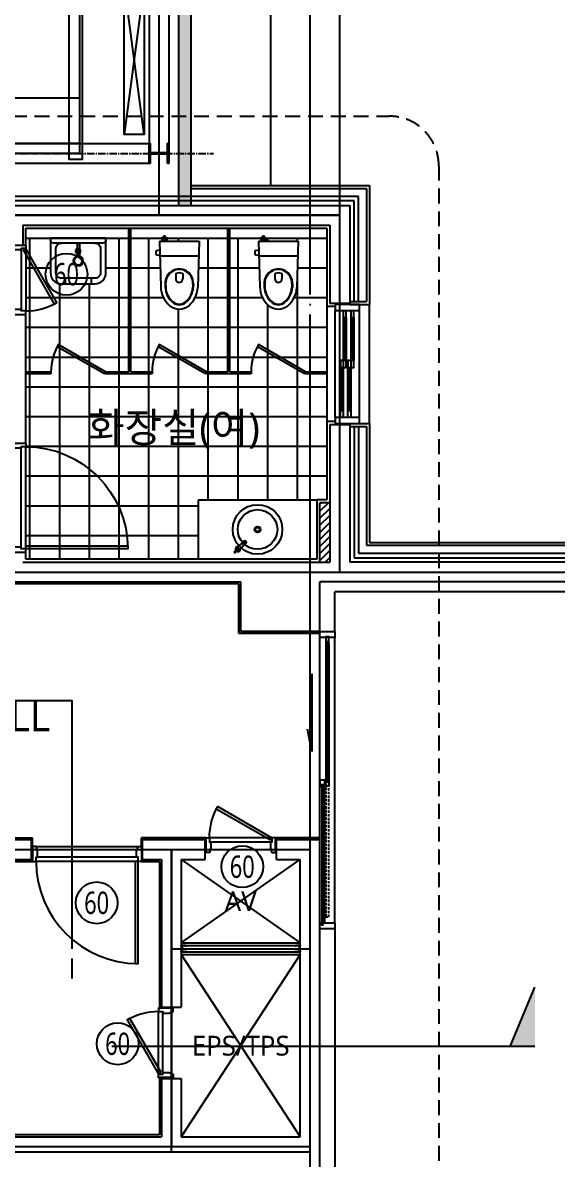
# Model space of a CAD drawing. Header units: millimetres. Extents: x 126000 to 189000, y 0 to 44550.
# Drawn here: x 146975 to 152371, y 17684 to 29152 of the extents above; entities that cross this region are included whole.
import ezdxf
from ezdxf.enums import TextEntityAlignment as Align

# ---------------------------------------------------------------- set-up
doc = ezdxf.new("R2010")
doc.units = ezdxf.units.MM
doc.header["$LTSCALE"] = 100
for name, pattern in [('CEN', [62, 60, -1, 0, -1]), ('CENTER2', [1.125, 0.75, -0.125, 0.125, -0.125]), ('DOT', [6.35, 0, -6.35]), ('HID', [2.3, 1.5, -0.8]), ('HIDDEN', [0.375, 0.25, -0.125])]:
    doc.linetypes.add(name, pattern=pattern)
for name, color, linetype in [('3', 5, 'Continuous'), ('A-DOOR', 4, 'Continuous'), ('A-EQP-TOILET', 6, 'Continuous'), ('A-MARK', 3, 'Continuous'), ('AA-DWXM-DOOR', 4, 'Continuous'), ('CEN', 1, 'CEN'), ('COL', 2, 'Continuous'), ('DW-STUD', 8, 'Continuous'), ('FIN', 5, 'Continuous'), ('fur', 6, 'Continuous'), ('HAT', 5, 'Continuous'), ('insul', 8, 'Continuous'), ('L1', 8, 'Continuous'), ('TEXT', 3, 'Continuous'), ('TEXT3', 7, 'Continuous'), ('WAL', 3, 'Continuous'), ('WID', 4, 'Continuous'), ('방화문', 7, 'Continuous'), ('부분확대', 7, 'Continuous')]:
    doc.layers.add(name, color=color, linetype=linetype)
doc.layers.add('면적선', color=44, linetype='Continuous', plot=False)
doc.styles.add('맑은고딕', font='')
doc.styles.add('울릉도L', font='')
doc.styles.get('맑은고딕').set_extended_font_data('Malgun Gothic')
doc.styles.get('울릉도L').set_extended_font_data('Malgun Gothic')
doc.linetypes.add('BATTING', pattern='A,0.00254,-2.54,[134,ltypeshp.shx,S=2.54,R=0,X=-2.54,Y=0],-5.08,[134,ltypeshp.shx,S=2.54,R=180,X=2.54,Y=0],-2.54', length=10.16254)

# ---------------------------------------------------------------- blocks, each defined once
blk = doc.blocks.new('*U50')
at = {"layer": 'AA-DWXM-DOOR', "color": 8}
for p, q in [((35, 120), (1065, 120)), ((35, 75), (1065, 75))]:
    blk.add_line(p, q, dxfattribs=at)
at = {"layer": 'AA-DWXM-DOOR'}
for points in [[(65, 120), (65, 1150), (35, 1150), (35, 120)], [(0, -30), (0, 120), (35, 120), (35, 75), (50, 75), (50, 15), (35, -30), (35, -30)], [(1100, -30), (1100, 120), (1065, 120), (1065, 75), (1050, 75), (1050, 15), (1065, -30), (1065, -30)]]:
    blk.add_lwpolyline(points, close=True, dxfattribs=at)
at = {"layer": 'AA-DWXM-DOOR', "color": 16}
blk.add_arc((35, 120), 1030, 0, 90, dxfattribs=at)
at = {"layer": 'Defpoints', "linetype": 'DOT'}
for p, q in [((-10, 110), (-10, -20)), ((1110, 110), (1110, -20))]:
    blk.add_line(p, q, dxfattribs=at)
blk = doc.blocks.new('to-cl-004-D-P')
at = {"layer": 'A-EQP-TOILET'}
for p, q in [((32, 373), (499, 359)), ((32, -28), (32, 373)), ((182, 368), (182, -22)), ((460, 315), (497, 314)), ((460, 310), (496, 309)), ((361, 208), (412, 208)), ((361, 138), (412, 138)), ((0, 33), (-20, 33)), ((-20, 33), (-20, 12)), ((0, 12), (-20, 12)), ((4, 53), (0, 53)), ((0, 53), (0, -7)), ((18, 5), (18, 40)), ((460, 35), (496, 36)), ((460, 30), (497, 31)), ((4, -7), (0, -7)), ((32, -28), (493, -14)), ((125, -56), (118, -25)), ((134, -64), (158, -64)), ((168, -56), (173, -24))]:
    blk.add_line(p, q, dxfattribs=at)
for centre, radius, start, end in [((489, 109), 250, 39.393, 87.8693), ((452, 173), 140, 149.3301, 210.6699), ((452, 173), 135, 149.3301, 210.6699), ((456, 170), 145, 88.4637, 149.3301), ((456, 170), 140, 88.4637, 149.3301), ((489, 109), 205, 88.8513, 89.0581), ((489, 109), 205, 39.393, 88.0761), ((489, 109), 200, 39.393, 88.0761), ((567, 173), 100, 320.607, 39.393), ((567, 173), 105, 320.607, 39.393), ((567, 173), 150, 320.607, 39.393), ((457, 173), 105, 162.5424, 197.4576), ((361, 203), 5, 90, 162.5424), ((361, 143), 5, 197.4576, 270), ((412, 173), 35, 270, 90), ((1, 35), 17.6, 16.4669, 80.531), ((1, 10), 17.6, 279.469, 343.5331), ((456, 175), 145, 210.6699, 271.5363), ((456, 175), 140, 210.6699, 271.5363), ((489, 236), 250, 270.8621, 320.607), ((489, 236), 200, 271.9239, 320.607), ((489, 236), 205, 271.9239, 320.607), ((134, -54), 10, 191.7664, 271.1467), ((158, -54), 10, 271.1467, 350.5271)]:
    blk.add_arc(centre, radius, start, end, dxfattribs=at)
blk = doc.blocks.new('A$C741C417D')
at = {"layer": 'AA-DWXM-DOOR', "color": 8}
for p, q in [((-665, 190), (-35, 190)), ((-665, 145), (-35, 145))]:
    blk.add_line(p, q, dxfattribs=at)
at = {"layer": 'AA-DWXM-DOOR'}
for points in [[(-650, 164), (-104, 479), (-119, 505), (-665, 190)], [(-700, 40), (-700, 190), (-665, 190), (-665, 145), (-650, 145), (-650, 85), (-665, 40), (-665, 40)], [(0, 40), (0, 190), (-35, 190), (-35, 145), (-50, 145), (-50, 85), (-35, 40), (-35, 40)]]:
    blk.add_lwpolyline(points, close=True, dxfattribs=at)
at = {"layer": 'AA-DWXM-DOOR', "color": 16}
blk.add_arc((-665, 190), 630, 0, 29.9999, dxfattribs=at)
blk = doc.blocks.new('to-la-004-D-P')
at = {"layer": 'A-EQP-TOILET'}
for p, q in [((-24, -52), (-15, -52)), ((-15, -107), (-19, -111)), ((-19, -111), (-17, -113)), ((15, -52), (-15, -52)), ((-15, -107), (-13, -110)), ((-12, -55), (-12, -108)), ((4, -103), (3, -106)), ((8, -104), (4, -103)), ((8, -104), (8, -107)), ((12, -55), (12, -110)), ((24, -52), (15, -52)), ((-27, -128), (-27, -133)), ((-27, -128), (-24, -128)), ((-27, -133), (-24, -132)), ((-19, -150), (-17, -147)), ((-19, -150), (-15, -153)), ((-15, -153), (-13, -150)), ((-12, -152), (-12, -180)), ((0, -131), (0, -130)), ((0, -131), (0, -130)), ((0, -131), (0, -130)), ((0, -130), (0, -130)), ((4, -157), (3, -154)), ((4, -157), (8, -156)), ((8, -156), (8, -153)), ((12, -151), (12, -180)), ((23, -116), (20, -118)), ((23, -144), (20, -143)), ((25, -121), (23, -116)), ((25, -121), (23, -122)), ((25, -140), (23, -138)), ((23, -144), (25, -140)), ((-130, -405), (-130, -460)), ((130, -405), (130, -460))]:
    blk.add_line(p, q, dxfattribs=at)
blk.add_lwpolyline([(-280, 0), (280, 0), (280, -350, -0.414214), (170, -460), (-170, -460, -0.414214), (-280, -350)], format="xyb", close=True, dxfattribs=at)
for points in [[(-280, -20, 0.414214), (-250, -50), (-170, -50), (170, -50), (250, -50, 0.414214), (280, -20, 0.414214)], [(-170, -50, 0.414214), (-225, -105), (-225, -350, 0.414214), (-170, -405), (170, -405, 0.414214), (225, -350), (225, -105, 0.414214), (170, -50, 0.414214)]]:
    blk.add_lwpolyline(points, format="xyb", dxfattribs=at)
for centre, radius in [((0, -230), 50), ((0, -230), 40), ((0, -130), 13), ((0, -130), 12.3), ((0, -130), 11)]:
    blk.add_circle(centre, radius, dxfattribs=at)
for centre, radius, start, end in [((-32, -115), 14, 291.7625, 16.8089), ((-38, -112), 19, 304.4164, 4.155), ((-24, -51), 1.25, 90, 270), ((-29, -116), 12.5, 293.0109, 15.5605), ((0, -130), 24, 122.9522, 134.1906), ((0, -130), 21, 116.2935, 140.8493), ((-15, -55), 3, 0, 90), ((-8, -95), 14, 240.334, 325.3803), ((-9, -89), 19, 252.9878, 312.7264), ((-7, -99), 12.5, 241.5823, 324.132), ((0, -130), 21, 64.865, 89.4207), ((0, -130), 24, 71.5236, 82.7621), ((22, -102), 14, 188.9054, 273.9518), ((26, -97), 19, 201.5593, 261.2979), ((20, -105), 12.5, 190.1537, 272.7034), ((15, -55), 3, 90, 180), ((24, -51), 1.25, 270, 90), ((-38, -148), 19, 355.845, 55.5836), ((-32, -146), 14, 343.1911, 68.2375), ((0, -130), 24, 174.3808, 185.6192), ((-29, -144), 12.5, 344.4395, 66.9891), ((0, -130), 21, 167.7221, 192.2779), ((0, -130), 24, 225.8094, 237.0478), ((0, -130), 21, 219.1507, 243.7065), ((-8, -165), 14, 34.6197, 119.666), ((-9, -171), 19, 47.2736, 107.0122), ((-7, -161), 12.5, 35.868, 118.4177), ((0, -180), 11.5, 180, 0), ((0, -130), 21, 270.5793, 295.135), ((0, -130), 24, 277.2379, 288.4764), ((20, -155), 12.5, 87.2966, 169.8463), ((22, -158), 14, 86.0482, 171.0946), ((26, -163), 19, 98.7021, 158.4407), ((0, -130), 21, 13.4364, 37.9922), ((0, -130), 21, 322.0078, 346.5636), ((32, -130), 12.5, 138.7252, 221.2748), ((0, -130), 24, 20.0951, 31.3335), ((0, -130), 24, 328.6665, 339.9049), ((36, -130), 14, 137.4768, 222.5232), ((42, -130), 19, 150.1307, 209.8693)]:
    blk.add_arc(centre, radius, start, end, dxfattribs=at)
blk = doc.blocks.new('EntPlan_C200X200')
for p, q in [((100, 100), (-100, 100)), ((-100, 100), (-100, 88)), ((-100, 88), (-17, 88)), ((-4, 75), (-4, -75)), ((4, -75), (4, 75)), ((17, 88), (100, 88)), ((100, 88), (100, 100)), ((-17, -88), (-100, -88)), ((-100, -88), (-100, -100)), ((-100, -100), (100, -100)), ((100, -88), (17, -88)), ((100, -100), (100, -88))]:
    blk.add_line(p, q)
blk.add_lwpolyline([(-4, 75, 0.414214), (-17, 88), (-100, 88), (-100, 100), (100, 100), (100, 88), (17, 88, 0.414214), (4, 75), (4, -75, 0.414214), (17, -88), (100, -88), (100, -100), (-100, -100), (-100, -88), (-17, -88, 0.414214), (-4, -75)], format="xyb", close=True)
for centre, start, end in [((-17, 75), 0, 90), ((17, 75), 90, 180), ((-17, -75), 270, 0), ((17, -75), 180, 270)]:
    blk.add_arc(centre, 13, start, end)
blk = doc.blocks.new('EntPlan_CSub')
for p, q in [((-87, 122), (88, 122)), ((-87, 111), (-87, 122)), ((88, 111), (88, 122)), ((-87, 111), (-19, 111)), ((-3, -95), (-3, 95)), ((3, -95), (3, 95)), ((20, 111), (88, 111)), ((-87, -111), (-19, -111)), ((-87, -122), (-87, -111)), ((20, -111), (88, -111)), ((88, -122), (88, -111)), ((-87, -122), (88, -122))]:
    blk.add_line(p, q)
for centre, start, end in [((-19, 95), 0, 90), ((20, 95), 90, 180), ((-19, -95), 270, 0), ((20, -95), 180, 270)]:
    blk.add_arc(centre, 16, start, end)
blk = doc.blocks.new('EntPlan_Weight')
at = {"layer": '3'}
for p, q in [((-760, 100), (760, -100)), ((760, 100), (-760, -100))]:
    blk.add_line(p, q, dxfattribs=at)
blk.add_lwpolyline([(-760, 100), (760, 100), (760, -100), (-760, -100)], close=True, dxfattribs=at)
blk = doc.blocks.new('pl_l1')
for p, q in [((2375, 1060), (-2375, 1060)), ((-2375, 1060), (-2375, -1060)), ((2375, 1060), (2375, -1060)), ((2375, 960), (-2375, 960)), ((1560, 960), (1560, 500)), ((1630, 960), (1630, 500)), ((-2375, 500), (2375, 500)), ((-2375, -500), (2375, -500)), ((-1630, -960), (-1630, -500)), ((-1560, -960), (-1560, -500)), ((2375, -960), (-2375, -960)), ((2375, -1060), (-2375, -1060))]:
    blk.add_line(p, q)
blk = doc.blocks.new('cage_l1')
for p, q in [((-2948, 1328), (-2943, 1330)), ((-2948, 1282), (-2948, 1328)), ((-2948, 1282), (-2943, 1280)), ((-2833, 1330), (-2943, 1330)), ((-2833, 1280), (-2943, 1280)), ((-2930, 1275), (-2930, 1272)), ((-2830, 1275), (-2930, 1275)), ((-2930, 1272), (-2930, 1255)), ((-2908, 1280), (-2908, 1275)), ((-2868, 1280), (-2868, 1275)), ((-2828, 1328), (-2833, 1330)), ((-2828, 1282), (-2833, 1280)), ((-2830, 1265), (-2830, 1275)), ((-2770, 1265), (-2830, 1265)), ((-2828, 1282), (-2828, 1328)), ((-2823, 1279), (-2825, 1274)), ((-2825, 1265), (-2825, 1274)), ((-2777, 1279), (-2823, 1279)), ((-2777, 1279), (-2775, 1274)), ((-2775, 1265), (-2775, 1274)), ((-2772, 1328), (-2767, 1330)), ((-2772, 1282), (-2772, 1328)), ((-2772, 1282), (-2767, 1280)), ((-2770, 1265), (-2770, 1275)), ((-2670, 1275), (-2770, 1275)), ((-2767, 1330), (-2657, 1330)), ((-2767, 1280), (-2657, 1280)), ((-2732, 1280), (-2732, 1275)), ((-2692, 1280), (-2692, 1275)), ((-2670, 1275), (-2670, 1272)), ((-2670, 1272), (-2670, 1255)), ((-2652, 1328), (-2657, 1330)), ((-2652, 1282), (-2657, 1280)), ((-2652, 1282), (-2652, 1328)), ((2652, 1328), (2657, 1330)), ((2652, 1282), (2652, 1328)), ((2652, 1282), (2657, 1280)), ((2767, 1330), (2657, 1330)), ((2767, 1280), (2657, 1280)), ((2670, 1275), (2670, 1272)), ((2670, 1275), (2770, 1275)), ((2670, 1272), (2670, 1255)), ((2692, 1280), (2692, 1275)), ((2732, 1280), (2732, 1275)), ((2772, 1328), (2767, 1330)), ((2772, 1282), (2767, 1280)), ((2770, 1265), (2770, 1275)), ((2770, 1265), (2830, 1265)), ((2772, 1282), (2772, 1328)), ((2777, 1279), (2775, 1274)), ((2775, 1265), (2775, 1274)), ((2777, 1279), (2823, 1279)), ((2823, 1279), (2825, 1274)), ((2825, 1265), (2825, 1274)), ((2828, 1328), (2833, 1330)), ((2828, 1282), (2828, 1328)), ((2828, 1282), (2833, 1280)), ((2830, 1265), (2830, 1275)), ((2830, 1275), (2930, 1275)), ((2833, 1330), (2943, 1330)), ((2833, 1280), (2943, 1280)), ((2868, 1280), (2868, 1275)), ((2908, 1280), (2908, 1275)), ((2930, 1275), (2930, 1272)), ((2930, 1272), (2930, 1255)), ((2948, 1328), (2943, 1330)), ((2948, 1282), (2943, 1280)), ((2948, 1282), (2948, 1328)), ((-2930, 1255), (-2872.7, 1126)), ((-2670, 1255), (-2727.3, 1126)), ((-2113.5, 1176), (-2080, 1189.5)), ((-2113.5, 1060), (-2113.5, 1176)), ((-2080, 1189.5), (-1980, 1189.5)), ((-1980, 1189.5), (-1946.5, 1176)), ((-1946.5, 1060), (-1946.5, 1176)), ((1980, 1189.5), (1946.5, 1176)), ((1946.5, 1060), (1946.5, 1176)), ((2080, 1189.5), (1980, 1189.5)), ((2113.5, 1176), (2080, 1189.5)), ((2113.5, 1060), (2113.5, 1176)), ((2670, 1255), (2727.3, 1126)), ((2930, 1255), (2872.7, 1126)), ((-2875, -1126), (-2875, 1126)), ((-2875, 1126), (-2505, 1126)), ((-2485, 1053), (-2485, 1106)), ((-2375, 1060), (-2485, 1060)), ((-2395, -1060), (-2395, 1060)), ((2375, 1060), (2485, 1060)), ((2395, -1060), (2395, 1060)), ((2485, 1053), (2485, 1106)), ((2875, 1126), (2505, 1126)), ((2875, -1126), (2875, 1126)), ((-2930, -1255), (-2872.7, -1126)), ((-2875, -1126), (-2505, -1126)), ((-2670, -1255), (-2727.3, -1126)), ((-2485, -1053), (-2485, -1106)), ((-2375, -1060), (-2485, -1060)), ((-2113.5, -1176), (-2113.5, -1060)), ((-1946.5, -1176), (-1946.5, -1060)), ((1946.5, -1176), (1946.5, -1060)), ((2113.5, -1176), (2113.5, -1060)), ((2375, -1060), (2485, -1060)), ((2485, -1053), (2485, -1106)), ((2875, -1126), (2505, -1126)), ((2670, -1255), (2727.3, -1126)), ((2930, -1255), (2872.7, -1126)), ((-2930, -1272), (-2930, -1255)), ((-2670, -1272), (-2670, -1255)), ((-2113.5, -1176), (-2080, -1189.5)), ((-2080, -1189.5), (-1980, -1189.5)), ((-1980, -1189.5), (-1946.5, -1176)), ((1980, -1189.5), (1946.5, -1176)), ((2080, -1189.5), (1980, -1189.5)), ((2113.5, -1176), (2080, -1189.5)), ((2670, -1272), (2670, -1255)), ((2930, -1272), (2930, -1255)), ((-2948, -1282), (-2943, -1280)), ((-2948, -1282), (-2948, -1328)), ((-2948, -1328), (-2943, -1330)), ((-2833, -1280), (-2943, -1280)), ((-2833, -1330), (-2943, -1330)), ((-2930, -1275), (-2930, -1272)), ((-2830, -1275), (-2930, -1275)), ((-2908, -1280), (-2908, -1275)), ((-2868, -1280), (-2868, -1275)), ((-2828, -1282), (-2833, -1280)), ((-2828, -1328), (-2833, -1330)), ((-2830, -1265), (-2830, -1275)), ((-2770, -1265), (-2830, -1265)), ((-2828, -1282), (-2828, -1328)), ((-2825, -1265), (-2825, -1274)), ((-2823, -1279), (-2825, -1274)), ((-2777, -1279), (-2823, -1279)), ((-2777, -1279), (-2775, -1274)), ((-2775, -1265), (-2775, -1274)), ((-2772, -1282), (-2767, -1280)), ((-2772, -1282), (-2772, -1328)), ((-2772, -1328), (-2767, -1330)), ((-2770, -1265), (-2770, -1275)), ((-2670, -1275), (-2770, -1275)), ((-2767, -1280), (-2657, -1280)), ((-2767, -1330), (-2657, -1330)), ((-2732, -1280), (-2732, -1275)), ((-2692, -1280), (-2692, -1275)), ((-2670, -1275), (-2670, -1272)), ((-2652, -1282), (-2657, -1280)), ((-2652, -1328), (-2657, -1330)), ((-2652, -1282), (-2652, -1328)), ((2652, -1282), (2657, -1280)), ((2652, -1282), (2652, -1328)), ((2652, -1328), (2657, -1330)), ((2767, -1280), (2657, -1280)), ((2767, -1330), (2657, -1330)), ((2670, -1275), (2670, -1272)), ((2670, -1275), (2770, -1275)), ((2692, -1280), (2692, -1275)), ((2732, -1280), (2732, -1275)), ((2772, -1282), (2767, -1280)), ((2772, -1328), (2767, -1330)), ((2770, -1265), (2770, -1275)), ((2770, -1265), (2830, -1265)), ((2772, -1282), (2772, -1328)), ((2775, -1265), (2775, -1274)), ((2777, -1279), (2775, -1274)), ((2777, -1279), (2823, -1279)), ((2823, -1279), (2825, -1274)), ((2825, -1265), (2825, -1274)), ((2828, -1282), (2833, -1280)), ((2828, -1282), (2828, -1328)), ((2828, -1328), (2833, -1330)), ((2830, -1265), (2830, -1275)), ((2830, -1275), (2930, -1275)), ((2833, -1280), (2943, -1280)), ((2833, -1330), (2943, -1330)), ((2868, -1280), (2868, -1275)), ((2908, -1280), (2908, -1275)), ((2930, -1275), (2930, -1272)), ((2948, -1282), (2943, -1280)), ((2948, -1328), (2943, -1330)), ((2948, -1282), (2948, -1328))]:
    blk.add_line(p, q)
for centre, radius, start, end in [((50, 0), 2745, 157.44284, 202.55716), ((57.2, 0), 2732.2, 157.17179, 202.82821), ((-2505, 1106), 20, 0, 90), ((-57.2, 0), 2732.2, 337.17179, 22.82821), ((2505, 1106), 20, 90, 180), ((-50, 0), 2745, 337.44284, 22.55716), ((-2505, -1106), 20, 270, 0), ((2505, -1106), 20, 180, 270)]:
    blk.add_arc(centre, radius, start, end)
blk.add_blockref('pl_l1', (0, 0))
blk = doc.blocks.new('Plan_Plate')
for points in [[(-1115, 2350), (-3562.5, 2350), (-3562.5, 2220), (-1115, 2220)], [(1115, 2350), (3562.5, 2350), (3562.5, 2220), (1115, 2220)], [(-1115, -2450), (-3562.5, -2450), (-3562.5, -2320), (-1115, -2320)], [(1115, -2450), (3562.5, -2450), (3562.5, -2320), (1115, -2320)]]:
    blk.add_lwpolyline(points, close=True)
at = {"xscale": -1, "rotation": 90}
blk.add_blockref('cage_l1', (0, 0), dxfattribs=at)
at = {"layer": '3', "rotation": 90}
for p in [(-2440, -50), (2440, -50)]:
    blk.add_blockref('pl_l1', p, dxfattribs=at)
blk = doc.blocks.new('002')
at = {"color": 1, "linetype": 'CENTER2'}
for p, q in [((1379458, 2257193), (1379458, 2265043)), ((1375958, 2257443), (1375958, 2264793)), ((1377858, 2257443), (1377858, 2264793)), ((1381058, 2257443), (1381058, 2264793)), ((1382958, 2257443), (1382958, 2264793)), ((1375408, 2264243), (1383508, 2264243)), ((1377533, 2264021), (1381383, 2264021)), ((1375208, 2261118), (1383708, 2261118)), ((1377533, 2258215), (1381383, 2258215)), ((1375408, 2257993), (1383508, 2257993))]:
    blk.add_line(p, q, dxfattribs=at)
at = {"color": 7, "linetype": 'Continuous'}
for p, q in [((1376058, 2264343), (1382858, 2264343)), ((1375858, 2258093), (1375858, 2264143)), ((1375958, 2264143), (1382958, 2264143)), ((1376058, 2258093), (1376058, 2264143)), ((1382858, 2258093), (1382858, 2264143)), ((1383058, 2258093), (1383058, 2264143)), ((1375958, 2258093), (1382958, 2258093)), ((1376058, 2257893), (1382858, 2257893))]:
    blk.add_line(p, q, dxfattribs=at)
for name, p in [('EntPlan_C200X200', (1375958, 2264243)), ('EntPlan_C200X200', (1382958, 2264243)), ('Plan_Plate', (1379458, 2261118)), ('EntPlan_CSub', (1377858, 2264021)), ('EntPlan_CSub', (1381058, 2264021)), ('EntPlan_Weight', (1382008, 2263993)), ('EntPlan_CSub', (1377858, 2258215)), ('EntPlan_CSub', (1381058, 2258215)), ('EntPlan_C200X200', (1375958, 2257993)), ('EntPlan_C200X200', (1382958, 2257993))]:
    blk.add_blockref(name, p)

msp = doc.modelspace()

# ---------------------------------------------------------------- hatches: boundary and pattern name
at = {"transparency": 33554559}
h = msp.add_hatch(dxfattribs=at)
h.set_pattern_fill('CROSS', color=4, scale=5, angle=-90)
h.set_pattern_definition([(270, (143121.996, -26828.983), (31.75, -31.75), [15.875, -47.625]), (360, (143114.06, -26836.92), (31.75, 31.75), [15.875, -47.625])])
h.paths.add_polyline_path([(141775.2, 35159.1), (141775.2, 27309.1), (148675.2, 27309.1), (148675.2, 35159.1)])
h.paths.add_polyline_path([(141900.2, 35034.1), (141900.2, 27309.1), (148550.2, 27309.1), (148550.2, 35034.1)], flags=16)
at = {"layer": 'A-MARK'}
msp.add_hatch(color=256, dxfattribs=at).paths.add_polyline_path([(152145.6, 19420.8), (152145.6, 18820.8), (151895.6, 18820.8)])
at = {"layer": 'HAT'}
h = msp.add_hatch(dxfattribs=at)
h.set_pattern_fill('_USER', color=8, scale=50, angle=45, pattern_type=0)
h.set_pattern_definition([(45, (100, 0), (-35.355339, 35.355339), [])])
h.paths.add_polyline_path([(150075.2, 24309.1), (149975.2, 24309.1), (149975.2, 23709.1), (150075.2, 23709.1)])

# ---------------------------------------------------------------- linework, layer by layer
at = {"color": 4}
for points in [[(141775.2, 35159.1), (141775.2, 27309.1), (148675.2, 27309.1), (148675.2, 35159.1)], [(141900.2, 35034.1), (141900.2, 27309.1), (148550.2, 27309.1), (148550.2, 35034.1)]]:
    msp.add_lwpolyline(points, close=True, dxfattribs=at)
at = {"layer": 'A-DOOR', "color": 9}
for p, q in [((149975.2, 20069.1), (149975.2, 22949.1)), ((150125.2, 20069.1), (150125.2, 22949.1)), ((150033.2, 22889.1), (150033.2, 21509.1)), ((150065.2, 22889.1), (150065.2, 21509.1)), ((149975.2, 20069.1), (149975.2, 21499.1)), ((150025.2, 20069.1), (150025.2, 21449.1))]:
    msp.add_line(p, q, dxfattribs=at)
at = {"layer": 'A-DOOR', "color": 1}
for p, q in [((150040.2, 22901.1), (150058.2, 22907.1)), ((149992.2, 21461.1), (150008.2, 21467.1)), ((150040.2, 21491.1), (150058.2, 21497.1))]:
    msp.add_line(p, q, dxfattribs=at)
at = {"layer": 'A-DOOR'}
for points in [[(149975.2, 23009.1), (150125.2, 23009.1), (150125.2, 22949.1), (150067.2, 22949.1), (150067.2, 22954.1), (150031.2, 22954.1), (150031.2, 22949.1), (149975.2, 22949.1)], [(150033.2, 22949.1), (150033.2, 22889.1), (150040.2, 22889.1), (150040.2, 22907.1), (150058.2, 22907.1), (150058.2, 22889.1), (150065.2, 22889.1), (150065.2, 22949.1)], [(150008.2, 21449.1), (150025.2, 21449.1), (150025.2, 21509.1), (149975.2, 21509.1), (149975.2, 21449.1), (149992.2, 21449.1), (149992.2, 21467.1), (150008.2, 21467.1)], [(150033.2, 21449.1), (150033.2, 21509.1), (150040.2, 21509.1), (150040.2, 21491.1), (150058.2, 21491.1), (150058.2, 21509.1), (150065.2, 21509.1), (150065.2, 21449.1)], [(150125.2, 20009.1), (149975.2, 20009.1), (149975.2, 20069.1), (149992.2, 20069.1), (149992.2, 20051.1), (150008.2, 20051.1), (150008.2, 20069.1), (150125.2, 20069.1)]]:
    msp.add_lwpolyline(points, close=True, dxfattribs=at)
at = {"layer": 'A-DOOR', "color": 1}
for points in [[(150058.2, 22901.1), (150040.2, 22901.1), (150040.2, 22907.1), (150058.2, 22907.1)], [(150055.2, 22901.1), (150043.2, 22901.1), (150043.2, 21497.1), (150055.2, 21497.1)], [(150008.2, 21461.1), (149992.2, 21461.1), (149992.2, 21467.1), (150008.2, 21467.1)], [(150005.2, 21461.1), (149995.2, 21461.1), (149995.2, 20057.1), (150005.2, 20057.1)], [(150058.2, 21497.1), (150040.2, 21497.1), (150040.2, 21491.1), (150058.2, 21491.1)]]:
    msp.add_lwpolyline(points, close=True, dxfattribs=at)
at = {"layer": 'A-DOOR', "color": 1, "linetype": 'HIDDEN'}
msp.add_lwpolyline([(150033.2, 21509.1), (150033.2, 20129.1), (150065.2, 20129.1), (150065.2, 21509.1)], close=True, dxfattribs=at)
at = {"layer": 'A-DOOR', "color": 1}
for centre, start, end in [((150040.2, 22886.1), 0, 90), ((150058.2, 22886.1), 90, 180), ((149992.2, 21446.1), 0, 90), ((150008.2, 21446.1), 90, 180), ((150040.2, 21512.1), 270, 0), ((150058.2, 21512.1), 180, 270)]:
    msp.add_arc(centre, 3, start, end, dxfattribs=at)
at = {"layer": 'A-MARK'}
for p, q in [((151895.6, 18820.8), (152145.6, 19420.8)), ((152145.6, 18820.8), (147875.2, 18820.8))]:
    msp.add_line(p, q, dxfattribs=at)
at = {"layer": 'A-MARK', "color": 8}
for points in [[(147475.7, 19809.1), (147475.7, 22309.1), (146275.7, 22309.1), (146275.7, 24309.1)], [(147475.7, 19509.1), (147475.7, 19709.1)]]:
    msp.add_lwpolyline(points, dxfattribs=at)
at = {"layer": 'AA-DWXM-DOOR', "color": 8}
msp.add_line((147110.2, 20839.1), (148140.2, 20839.1), dxfattribs=at)
at = {"layer": 'CEN'}
for p, q in [((148350.2, 36909.1), (148350.2, 27209.1)), ((149875.2, 7809.1), (149875.2, 36909.1)), ((150175.2, 23609.1), (150175.2, 36909.1)), ((140075.2, 27209.1), (150175.2, 27209.1)), ((146875.2, 23609.1), (171075.2, 23609.1)), ((140075.2, 20809.1), (149875.2, 20809.1)), ((148475.2, 20809.1), (148475.2, 17809.1)), ((148475.2, 19809.1), (149875.2, 19809.1)), ((149875.2, 17809.1), (140075.2, 17809.1))]:
    msp.add_line(p, q, dxfattribs=at)
at = {"layer": 'COL'}
for p, q in [((141975.2, 27309.1), (150275.2, 27309.1)), ((150275.2, 27309.1), (150275.2, 26319.1)), ((146975.2, 27109.1), (150075.2, 27109.1)), ((146975.2, 27109.1), (146975.2, 26919.1)), ((150075.2, 27109.1), (150075.2, 26319.1)), ((150275.2, 26319.1), (150075.2, 26319.1)), ((150075.2, 25099.1), (150075.2, 23709.1)), ((150075.2, 25099.1), (150275.2, 25099.1)), ((150275.2, 25099.1), (150275.2, 23709.1)), ((146975.2, 23709.1), (150075.2, 23709.1)), ((162375.2, 23709.1), (150275.2, 23709.1)), ((146775.2, 23509.1), (149175.2, 23509.1)), ((149175.2, 23009.1), (149175.2, 23509.1)), ((156875.2, 23509.1), (149975.2, 23509.1)), ((149975.2, 23009.1), (149975.2, 23509.1)), ((149975.2, 23009.1), (149175.2, 23009.1)), ((144775.2, 20909.1), (147065.2, 20909.1)), ((147065.2, 20709.1), (147065.2, 20909.1)), ((148185.2, 20909.1), (148815.2, 20909.1)), ((148185.2, 20709.1), (148185.2, 20909.1)), ((148815.2, 20709.1), (148815.2, 20909.1)), ((149535.2, 20909.1), (149975.2, 20909.1)), ((149535.2, 20709.1), (149535.2, 20909.1)), ((149975.2, 17609.1), (149975.2, 20909.1)), ((142175.2, 20709.1), (147065.2, 20709.1)), ((148185.2, 20709.1), (148375.2, 20709.1)), ((148375.2, 20709.1), (148375.2, 19219.1)), ((148575.2, 20709.1), (148815.2, 20709.1)), ((148575.2, 20709.1), (148575.2, 19219.1)), ((149535.2, 20709.1), (149775.2, 20709.1)), ((149775.2, 17909.1), (149775.2, 20709.1)), ((148375.2, 19219.1), (148575.2, 19219.1)), ((148375.2, 18499.1), (148375.2, 17909.1)), ((148375.2, 18499.1), (148575.2, 18499.1)), ((148575.2, 18499.1), (148575.2, 17909.1)), ((142175.2, 17909.1), (148375.2, 17909.1)), ((148575.2, 17909.1), (149775.2, 17909.1))]:
    msp.add_line(p, q, dxfattribs=at)
at = {"layer": 'DW-STUD'}
for points in [[(148582.2, 19787.6), (148582.2, 19830.6), (148575.2, 19833.6), (148575.2, 19841.6), (148620.2, 19841.6), (148620.2, 19833.6), (148619.2, 19833.6), (148619.2, 19840.6), (148576.2, 19840.6), (148576.2, 19834.3), (148583.2, 19831.3), (148583.2, 19787), (148576.2, 19784), (148576.2, 19777.6), (148619.2, 19777.6), (148619.2, 19784.6), (148620.2, 19784.6), (148620.2, 19776.6), (148575.2, 19776.6), (148575.2, 19784.6)], [(149768.2, 19830.6), (149768.2, 19787.6), (149775.2, 19784.6), (149775.2, 19776.6), (149730.2, 19776.6), (149730.2, 19784.6), (149731.2, 19784.6), (149731.2, 19777.6), (149774.2, 19777.6), (149774.2, 19784), (149767.2, 19787), (149767.2, 19831.3), (149774.2, 19834.3), (149774.2, 19840.6), (149731.2, 19840.6), (149731.2, 19833.6), (149730.2, 19833.6), (149730.2, 19841.6), (149775.2, 19841.6), (149775.2, 19833.6)]]:
    msp.add_lwpolyline(points, close=True, dxfattribs=at)
at = {"layer": 'FIN', "linetype": 'Continuous', "ltscale": 5}
for p, q in [((149475.2, 35159.1), (149475.2, 27509.1)), ((148675.2, 27509.1), (150475.2, 27509.1)), ((148675.2, 27479.1), (150445.2, 27479.1)), ((150445.2, 27479.1), (150445.2, 26339.1)), ((150475.2, 27509.1), (150475.2, 26309.1)), ((150475.2, 25109.1), (150475.2, 26309.1)), ((150445.2, 25079.1), (150445.2, 23879.1)), ((150475.2, 25109.1), (150475.2, 23909.1)), ((150475.2, 23909.1), (162175.2, 23909.1)), ((148200.2, 23509.1), (148200.2, 23509.1)), ((150125.2, 23009.1), (150125.2, 23409.1)), ((156777.4, 23409.1), (150125.2, 23409.1)), ((150125.2, 20009.1), (150125.2, 17509.1)), ((148575.2, 19866.6), (149775.2, 19866.6)), ((148575.2, 19751.6), (149775.2, 19751.6))]:
    msp.add_line(p, q, dxfattribs=at)
at = {"layer": 'FIN'}
for p, q in [((147005.2, 26909.1), (147005.2, 27079.1)), ((147005.2, 27079.1), (150045.2, 27079.1)), ((150045.2, 27079.1), (150045.2, 24339.1)), ((147005.2, 26979.1), (148045.2, 26979.1)), ((148065.2, 26979.1), (149045.2, 26979.1)), ((149065.2, 26979.1), (150045.2, 26979.1)), ((150127.2, 26289.1), (150045.2, 26289.1)), ((150127.2, 25129.1), (150045.2, 25129.1)), ((149945.2, 24339.1), (149945.2, 23739.1)), ((150045.2, 24339.1), (149945.2, 24339.1)), ((147005.2, 23739.1), (147005.2, 23809.1)), ((149945.2, 23739.1), (147005.2, 23739.1)), ((149155.2, 23489.1), (146755.2, 23489.1)), ((149155.2, 22989.1), (149155.2, 23489.1)), ((149975.2, 22989.1), (149155.2, 22989.1)), ((144805.2, 20929.1), (147075.2, 20929.1)), ((147075.2, 20839.1), (147075.2, 20929.1)), ((148825.2, 20929.1), (148175.2, 20929.1)), ((148175.2, 20839.1), (148175.2, 20929.1)), ((149975.2, 20929.1), (149525.2, 20929.1)), ((142195.2, 20689.1), (147075.2, 20689.1)), ((148175.2, 20689.1), (148355.2, 20689.1)), ((148355.2, 20689.1), (148355.2, 19209.1)), ((148355.2, 18509.1), (148355.2, 17929.1)), ((148355.2, 17929.1), (142195.2, 17929.1))]:
    msp.add_line(p, q, dxfattribs=at)
at = {"layer": 'FIN', "linetype": 'Continuous'}
for p, q in [((150275.2, 26339.1), (150445.2, 26339.1)), ((150275.2, 26309.1), (150475.2, 26309.1)), ((150275.2, 25109.1), (150475.2, 25109.1)), ((150275.2, 25079.1), (150445.2, 25079.1))]:
    msp.add_line(p, q, dxfattribs=at)
at = {"layer": 'FIN', "linetype": 'Continuous', "ltscale": 5}
msp.add_lwpolyline([(150445.2, 23879.1), (162205.2, 23879.1), (162205.2, 26879.1), (163345.2, 26879.1), (163345.2, 26709.1)], dxfattribs=at)
at = {"layer": 'FIN'}
msp.add_lwpolyline([(147005.2, 24909.1), (147005.2, 26209.1)], dxfattribs=at)
at = {"layer": 'fur', "ltscale": 0.08}
for p, q in [((148045.2, 25629.1), (148045.2, 27079.1)), ((148065.2, 25629.1), (148065.2, 27079.1)), ((149045.2, 25629.1), (149045.2, 27079.1)), ((149065.2, 25629.1), (149065.2, 27079.1)), ((147015.2, 25629.1), (147260.2, 25629.1)), ((147260.2, 25609.1), (147015.2, 25609.1)), ((147260.2, 25629.1), (147260.2, 25609.1)), ((147810.2, 25629.1), (148045.2, 25629.1)), ((147810.2, 25629.1), (147810.2, 25609.1)), ((148280.2, 25609.1), (147810.2, 25609.1)), ((148065.2, 25629.1), (148280.2, 25629.1)), ((148280.2, 25629.1), (148280.2, 25609.1)), ((148830.2, 25629.1), (149045.2, 25629.1)), ((148830.2, 25629.1), (148830.2, 25609.1)), ((149280.2, 25609.1), (148830.2, 25609.1)), ((149065.2, 25629.1), (149280.2, 25629.1)), ((149280.2, 25629.1), (149280.2, 25609.1)), ((149830.2, 25629.1), (150045.2, 25629.1)), ((149830.2, 25629.1), (149830.2, 25609.1)), ((150045.2, 25609.1), (149830.2, 25609.1)), ((148745.2, 24339.1), (149945.2, 24339.1)), ((148745.2, 24339.1), (148745.2, 23739.1)), ((148575.2, 19866.6), (149775.2, 20709.1)), ((148575.2, 20709.1), (149775.2, 19866.6)), ((148575.2, 19751.6), (149775.2, 17909.1)), ((149775.2, 19751.6), (148575.2, 17909.1))]:
    msp.add_line(p, q, dxfattribs=at)
at = {"layer": 'fur', "linetype": 'Continuous'}
for p, q in [((149147.2, 23818.6), (149147.2, 23863.6)), ((149206.5, 23921.7), (149150.7, 23865.9)), ((149227.7, 23900.5), (149172, 23844.7)), ((149109.7, 23811.9), (149118, 23803.7)), ((149120.4, 23821.8), (149109.9, 23812.3)), ((149127.8, 23814.4), (149118.4, 23803.8)), ((149121.1, 23821.7), (149127.8, 23815.1)), ((149122.3, 23820.5), (149127.5, 23825.7)), ((149169.7, 23841.1), (149124.7, 23841.1)), ((149126.6, 23816.3), (149131.8, 23821.5))]:
    msp.add_line(p, q, dxfattribs=at)
at = {"layer": 'fur', "ltscale": 0.08}
for points in [[(147810.2, 25629.1), (147333.9, 25904.1), (147323.9, 25886.8), (147800.2, 25611.8)], [(148830.2, 25629.1), (148353.9, 25904.1), (148343.9, 25886.8), (148820.2, 25611.8)], [(149830.2, 25629.1), (149353.9, 25904.1), (149343.9, 25886.8), (149820.2, 25611.8)]]:
    msp.add_lwpolyline(points, close=True, dxfattribs=at)
at = {"layer": 'fur', "linetype": 'Continuous'}
for radius in [250, 200, 30.5, 20.5]:
    msp.add_circle((149345.2, 24039.1), radius, dxfattribs=at)
at = {"layer": 'fur', "ltscale": 0.08}
for centre in [(147810.2, 25629.1), (148830.2, 25629.1), (149830.2, 25629.1)]:
    msp.add_arc(centre, 550, 150, 180, dxfattribs=at)
at = {"layer": 'fur', "linetype": 'Continuous'}
for centre, radius, start, end in [((149147.2, 23841.1), 25, 75.23919, 14.76081), ((149252.7, 23799.8), 118.8, 113.19812, 156.80188), ((149105.9, 23946.7), 118.8, 293.19812, 336.80188), ((149208.7, 23902.6), 7, 45, 113.19812), ((149208.7, 23902.6), 7, 336.80188, 45), ((149110.2, 23811.9), 0.5, 131.91471, 207.29821), ((149126.3, 23820.2), 18.6, 207.29821, 242.70179), ((149118, 23804.2), 0.5, 242.70179, 318.08529), ((149120.8, 23821.4), 0.5, 45, 131.91471), ((149127.4, 23814.7), 0.5, 318.08529, 45), ((149149.9, 23843.9), 7, 156.80188, 225), ((149149.9, 23843.9), 7, 225, 293.19812)]:
    msp.add_arc(centre, radius, start, end, dxfattribs=at)
msp.add_ellipse((149217.1, 23911.1), major_axis=(10.6, -10.6), ratio=0.9665102, start_param=1.5707963, end_param=3.1413133, dxfattribs=at)
at = {"layer": 'fur', "linetype": 'Continuous', "extrusion": (0, 0, -1)}
msp.add_ellipse((149217.1, 23911.1), major_axis=(10.6, -10.6), ratio=0.9665102, start_param=4.712389, end_param=6.282906, dxfattribs=at)
at = {"layer": 'insul'}
for p, q in [((150365.2, 27399.1), (141885.2, 27399.1)), ((150365.2, 26339.1), (150365.2, 27399.1)), ((150365.2, 25079.1), (150365.2, 23799.1)), ((150365.2, 23799.1), (162285.2, 23799.1))]:
    msp.add_line(p, q, dxfattribs=at)
at = {"layer": 'insul', "linetype": 'BATTING', "ltscale": 0.04}
for p, q in [((150320.2, 27354.1), (141930.2, 27354.1)), ((150320.2, 26339.1), (150320.2, 27354.1)), ((150320.2, 25079.1), (150320.2, 23754.1)), ((150320.2, 23754.1), (162330.2, 23754.1))]:
    msp.add_line(p, q, dxfattribs=at)
at = {"layer": 'L1'}
for p, q in [((147045.2, 26979.1), (147045.2, 23739.1)), ((147945.2, 26979.1), (147945.2, 23739.1)), ((148245.2, 26979.1), (148245.2, 23739.1)), ((148545.2, 26979.1), (148545.2, 26947.5)), ((148845.2, 26979.1), (148845.2, 24339.1)), ((149145.2, 26979.1), (149145.2, 24339.1)), ((149445.2, 26979.1), (149445.2, 26947.5)), ((149745.2, 26979.1), (149745.2, 26947.5)), ((147005.2, 26679.1), (147255.2, 26679.1)), ((147815.2, 26679.1), (148362.9, 26679.1)), ((148747.6, 26679.1), (149362.9, 26679.1)), ((149745.2, 26679.1), (150045.2, 26679.1)), ((147345.2, 26519.1), (147345.2, 23739.1)), ((147645.2, 26519.1), (147645.2, 23739.1)), ((149745.2, 26601.8), (149745.2, 24339.1)), ((147005.2, 26379.1), (148394.5, 26379.1)), ((148716, 26379.1), (149394.5, 26379.1)), ((149716, 26379.1), (150045.2, 26379.1)), ((148545.2, 26262.8), (148545.2, 23739.1)), ((149445.2, 26309.7), (149445.2, 24339.1)), ((147005.2, 26079.1), (150045.2, 26079.1)), ((147005.2, 25779.1), (150045.2, 25779.1)), ((147005.2, 25479.1), (150045.2, 25479.1)), ((147005.2, 25179.1), (150045.2, 25179.1)), ((147005.2, 24879.1), (150045.2, 24879.1)), ((147005.2, 24579.1), (150045.2, 24579.1)), ((147005.2, 24279.1), (148745.2, 24279.1)), ((147005.2, 23979.1), (148745.2, 23979.1)), ((148575.2, 19841.6), (149775.2, 19841.6)), ((148575.2, 19776.6), (149775.2, 19776.6))]:
    msp.add_line(p, q, dxfattribs=at)
at = {"layer": 'WAL'}
for p in [(149975.2, 23709.1), (150075.2, 24309.1)]:
    msp.add_line(p, (149975.2, 24309.1), dxfattribs=at)
at = {"layer": 'WID', "color": 6}
for p, q in [((150127.2, 25169.1), (150127.2, 26249.1)), ((150375.2, 25169.1), (150375.2, 26249.1))]:
    msp.add_line(p, q, dxfattribs=at)
at = {"layer": 'WID', "color": 6, "linetype": 'Continuous', "ltscale": 0.2}
for p, q in [((150211.2, 26179.1), (150211.2, 25744.1)), ((150241.2, 26179.1), (150241.2, 25744.1)), ((150286.2, 26179.1), (150286.2, 25744.1)), ((150316.2, 26179.1), (150316.2, 25744.1)), ((150181.2, 25239.1), (150181.2, 25674.1)), ((150211.2, 25674.1), (150211.2, 25239.1)), ((150256.2, 25239.1), (150256.2, 25674.1)), ((150286.2, 25674.1), (150286.2, 25239.1)), ((149893.5, 22583.7), (149893.5, 21798.7)), ((149893.5, 21798.7), (149849.7, 22024.7))]:
    msp.add_line(p, q, dxfattribs=at)
at = {"layer": 'WID', "color": 4}
for p, q in [((150226.2, 25744.1), (150226.2, 26179.1)), ((150301.2, 25744.1), (150301.2, 26179.1)), ((150196.2, 25239.1), (150196.2, 25674.1)), ((150271.2, 25239.1), (150271.2, 25674.1))]:
    msp.add_line(p, q, dxfattribs=at)
at = {"layer": 'WID'}
for points in [[(150127.2, 26249.1), (150375.2, 26249.1), (150375.2, 26309.1), (150127.2, 26309.1)], [(150127.2, 25109.1), (150375.2, 25109.1), (150375.2, 25169.1), (150127.2, 25169.1)]]:
    msp.add_lwpolyline(points, close=True, dxfattribs=at)
at = {"layer": 'WID', "color": 4}
for points in [[(150211.2, 26249.1), (150211.2, 26179.1), (150241.2, 26179.1), (150241.2, 26249.1)], [(150286.2, 26249.1), (150286.2, 26179.1), (150316.2, 26179.1), (150316.2, 26249.1)], [(150211.2, 25744.1), (150211.2, 25674.1)], [(150286.2, 25744.1), (150286.2, 25674.1)], [(150181.2, 25169.1), (150181.2, 25239.1), (150211.2, 25239.1), (150211.2, 25169.1)], [(150256.2, 25169.1), (150256.2, 25239.1), (150286.2, 25239.1), (150286.2, 25169.1)]]:
    msp.add_lwpolyline(points, dxfattribs=at)
for points in [[(150181.2, 25674.1), (150241.2, 25674.1), (150241.2, 25744.1), (150181.2, 25744.1)], [(150256.2, 25674.1), (150316.2, 25674.1), (150316.2, 25744.1), (150256.2, 25744.1)]]:
    msp.add_lwpolyline(points, close=True, dxfattribs=at)
at = {"layer": '면적선'}
for points in [[(142075.2, 17759.1), (148475.2, 17759.1), (148475.2, 20809.1), (149875.2, 20809.1), (149875.2, 23609.1), (150175.2, 23609.1), (150175.2, 27209.1), (146875.2, 27209.1), (146875.2, 25059.1), (145675.2, 25059.1), (145675.2, 27209.1), (142075.2, 27209.1), (142075.2, 23609.1), (144675.2, 23609.1), (144675.2, 20809.1), (142075.2, 20809.1)], [(142075.2, 17759.1), (149875.2, 17759.1), (149875.2, 23609.1), (162475.2, 23609.1), (162475.2, 23559.1), (166675.2, 23559.1), (166675.2, 20809.1), (169075.2, 20809.1), (169075.2, 11809.1), (149875.2, 11809.1), (149875.2, 12409.1), (142075.2, 12409.1)]]:
    msp.add_lwpolyline(points, close=True, dxfattribs=at)
at = {"layer": '방화문'}
for centre in [(147416.9, 26614.6), (149191, 20635.9), (147721.6, 20271.8), (147933.6, 18849.5)]:
    msp.add_circle(centre, 210.8, dxfattribs=at)
at = {"layer": '부분확대', "linetype": 'HID'}
msp.add_lwpolyline([(151175.2, 17309.1, -0.4142136), (150675.2, 16809.1), (141575.2, 16809.1, -0.4142136), (141075.2, 17309.1), (141075.2, 27709.1, -0.4142136), (141575.2, 28209.1), (150675.2, 28209.1, -0.4142136), (151175.2, 27709.1)], format="xyb", close=True, dxfattribs=at)

# ---------------------------------------------------------------- block references
for name, p, rotation in [('002', (-2115893.2, 1410792), 270), ('A$C741C417D', (146815.2, 26209.1), 270), ('A$C741C417D', (148535.2, 19209.1), 90)]:
    msp.add_blockref(name, p, dxfattribs=dict(rotation=rotation))
at = {"xscale": -1}
msp.add_blockref('A$C741C417D', (148825.2, 20739.1), dxfattribs=at)
at = {"layer": 'A-EQP-TOILET', "xscale": -1}
msp.add_blockref('to-la-004-D-P', (147535.2, 26979.1), dxfattribs=at)
at = {"layer": 'A-EQP-TOILET', "rotation": 270}
for p in [(148382.6, 26979.1), (149382.6, 26979.1)]:
    msp.add_blockref('to-cl-004-D-P', p, dxfattribs=at)
at = {"layer": 'AA-DWXM-DOOR', "xscale": -1, "rotation": 270}
msp.add_blockref('*U50', (146885.2, 23809.1), dxfattribs=at)
at = {"layer": 'AA-DWXM-DOOR', "rotation": 180}
msp.add_blockref('*U50', (148175.2, 20809.1), dxfattribs=at)

# ---------------------------------------------------------------- texts
at = {"layer": 'TEXT', "color": 7, "style": '맑은고딕'}
for s, p in [('화장실(여)', (147628.6, 25219.2)), ('HALL', (146303.3, 22303.1))]:
    msp.add_text(s, height=300, dxfattribs=at).set_placement(p, align=Align.TOP_LEFT)
at = {"layer": 'TEXT3', "style": '맑은고딕'}
for s, p in [('AV', (149175.2, 20287.9)), ('EPS/TPS', (149175.2, 18830.4))]:
    msp.add_text(s, height=200, dxfattribs=at).set_placement(p, align=Align.MIDDLE_CENTER)
at = {"layer": '방화문', "style": '울릉도L', "width": 0.75}
for p in [(147416.9, 26614.6), (149191, 20635.9), (147721.6, 20271.8), (147933.6, 18849.5)]:
    msp.add_text('60', height=225, dxfattribs=at).set_placement(p, align=Align.MIDDLE_CENTER)

doc.saveas('drawing.dxf')
